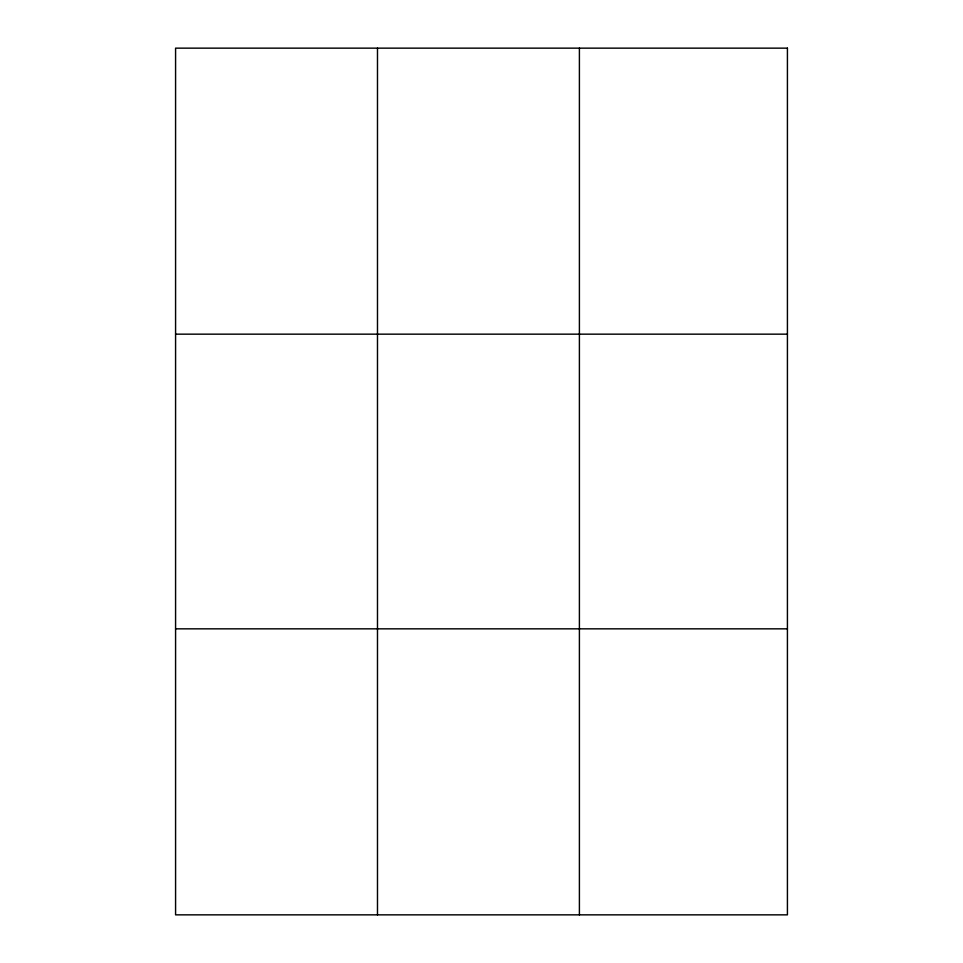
<?xml version="1.0" encoding="UTF-8"?>
<svg xmlns="http://www.w3.org/2000/svg" width="963" height="963" viewBox="0 0 963 963"><rect width="100%" height="100%" fill="white"/><g stroke="black" fill="none" stroke-linecap="round" stroke-linejoin="round"><path stroke-width="1.44" d="M377.484 48.15L377.484 914.85M579.401 48.15L579.401 914.85M175.579 334.161L787.421 334.161M175.579 628.839L787.421 628.839M787.421 48.15L787.421 914.85L175.579 914.85L175.579 48.15L787.421 48.15"/></g></svg>
